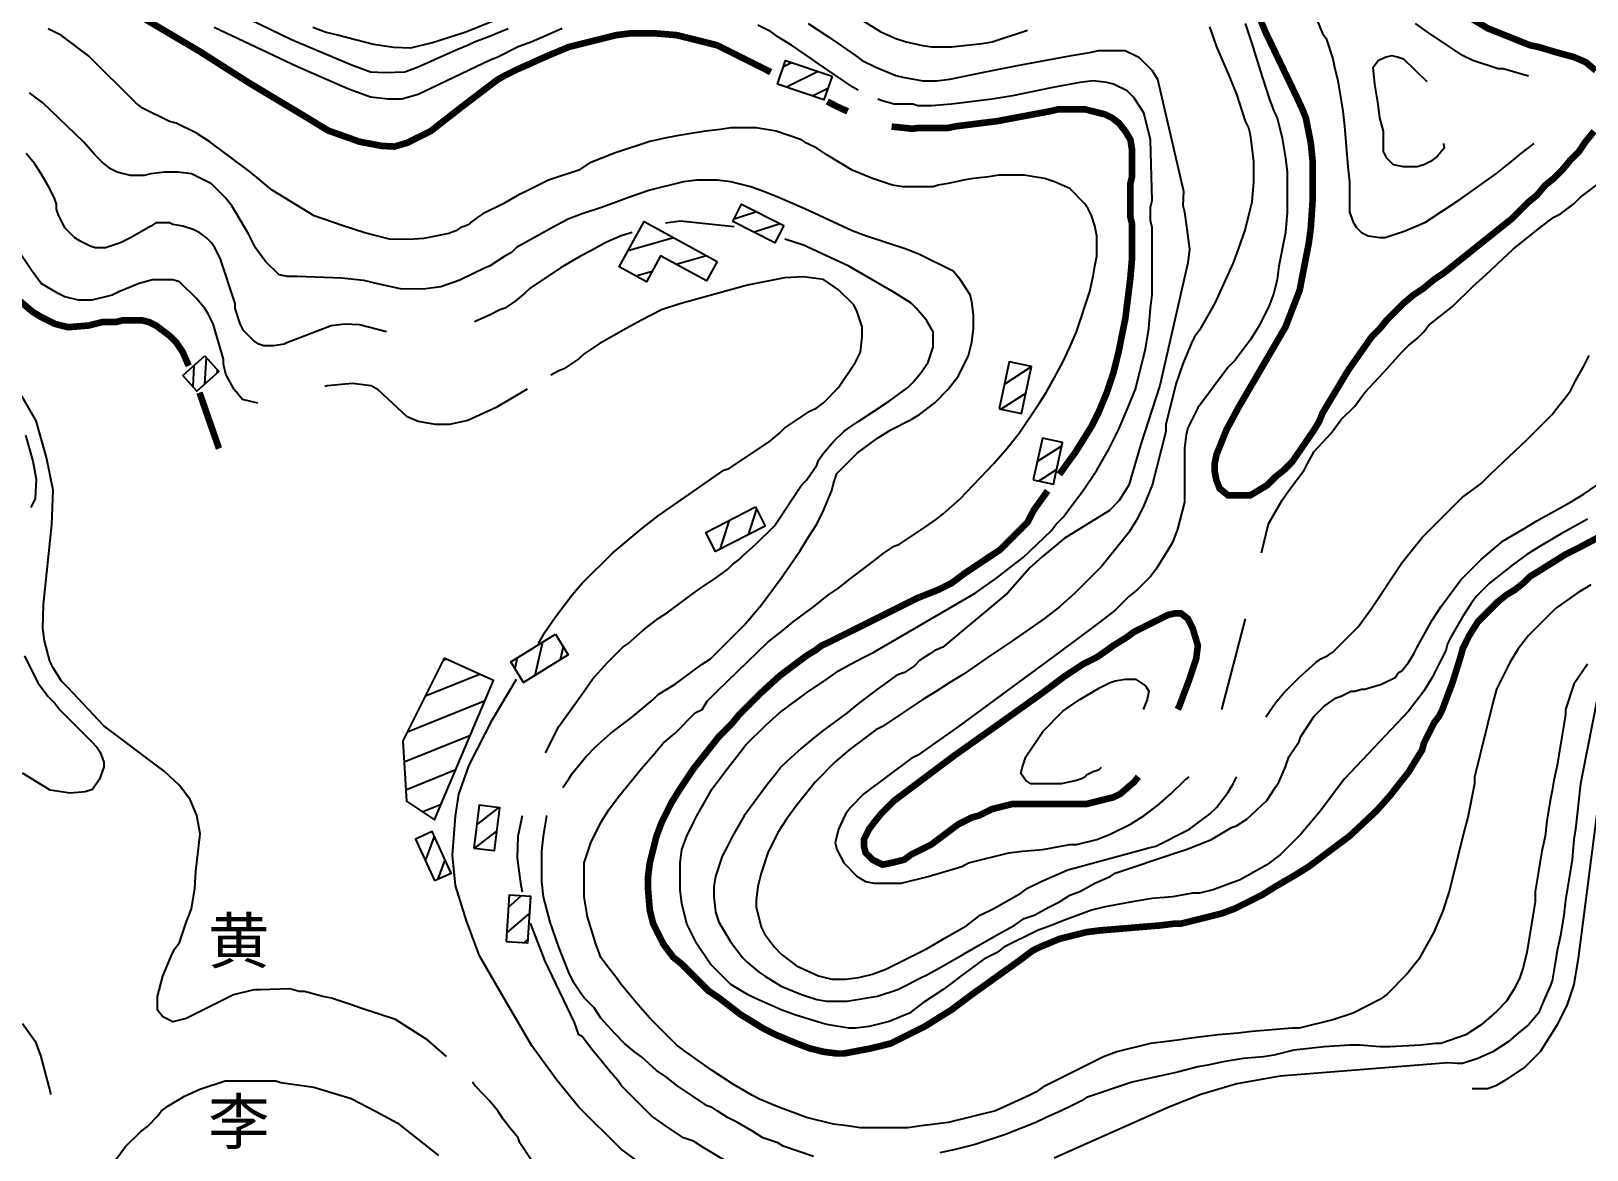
# Model space of a CAD drawing. Extents: x 35515948 to 35520624, y 3302916 to 3308279.
# Drawn here: x 35517979 to 35518565, y 3305196 to 3305617 of the extents above; entities that cross this region are included whole.
import ezdxf

# ---------------------------------------------------------------- set-up
doc = ezdxf.new("R2010")
doc.units = 0
doc.header["$LTSCALE"] = 10000
doc.header["$MEASUREMENT"] = 0
for name, color, linetype in [('2113', 7, 'CONTINUOUS'), ('8111', 34, 'CONTINUOUS'), ('8112', 34, 'CONTINUOUS')]:
    doc.layers.add(name, color=color, linetype=linetype)
doc.styles.add('仿宋体', font='')
doc.styles.get('仿宋体').set_extended_font_data('文鼎CS仿宋体')

msp = doc.modelspace()

# ---------------------------------------------------------------- linework, layer by layer
at = {"layer": '2113', "linetype": 'Continuous', "ltscale": 0.005}
for p, q in [((35518265.62, 3305605.17), (35518262.4, 3305603.59)), ((35518275.49, 3305601.81), (35518263.48, 3305595.9)), ((35518279.08, 3305595.35), (35518273.35, 3305592.53)), ((35518252.26, 3305548.97), (35518243.83, 3305546.19)), ((35518261.2, 3305544.47), (35518251.37, 3305541.22)), ((35518203.93, 3305534.32), (35518220.97, 3305539.3)), ((35518222.02, 3305529.19), (35518233.37, 3305532.51)), ((35518206.87, 3305524.77), (35518212.91, 3305526.53)), ((35518040.36, 3305490.95), (35518039.93, 3305483.18)), ((35518044.96, 3305494.11), (35518044.39, 3305483.94)), ((35518345.6, 3305484.09), (35518355.77, 3305490.64)), ((35518049.12, 3305489.46), (35518049.05, 3305488.11)), ((35518344.25, 3305474.61), (35518353.63, 3305480.65)), ((35518357.96, 3305454.85), (35518367.2, 3305460.76)), ((35518358.47, 3305447.54), (35518365.24, 3305451.86)), ((35518241.99, 3305432.77), (35518238.49, 3305421.81)), ((35518252.19, 3305437.08), (35518249.05, 3305427.26)), ((35518171.7, 3305386.83), (35518168.73, 3305374.3)), ((35518179.44, 3305385.13), (35518178.26, 3305380.18)), ((35518134.33, 3305380.13), (35518135.27, 3305380.51)), ((35518162.17, 3305380.95), (35518161.22, 3305376.95)), ((35518127.55, 3305366.61), (35518147.93, 3305374.84)), ((35518120.77, 3305353.08), (35518150.03, 3305364.9)), ((35518119.54, 3305341.8), (35518144.5, 3305351.88)), ((35518120.17, 3305331.27), (35518138.98, 3305338.87)), ((35518126.39, 3305323), (35518133.45, 3305325.85)), ((35518146.89, 3305318.09), (35518155.14, 3305324.5)), ((35518146.13, 3305309.28), (35518154.53, 3305315.81)), ((35518127.58, 3305304.54), (35518131.02, 3305313.66)), ((35518132.32, 3305297.67), (35518135.01, 3305304.82)), ((35518158.8, 3305287.08), (35518163.64, 3305291.34)), ((35518158.16, 3305277.2), (35518166.83, 3305284.82)), ((35518164.81, 3305273.73), (35518166.19, 3305274.95))]:
    msp.add_line(p, q, dxfattribs=at)
for points in [[(35518280.67, 3305600.04), (35518277.62, 3305591.08), (35518260.17, 3305597.02), (35518263.22, 3305605.99)], [(35518262.47, 3305543.83), (35518259.18, 3305537.29), (35518243.36, 3305545.25), (35518246.65, 3305551.79)], [(35518237.48, 3305530.26), (35518233.46, 3305522.93), (35518216.14, 3305532.42), (35518210.78, 3305522.63), (35518200.58, 3305528.21), (35518209.96, 3305545.33)], [(35518044.48, 3305494.64), (35518049.76, 3305488.75), (35518041.53, 3305481.38), (35518036.26, 3305487.28)], [(35518343.57, 3305474.76), (35518351.96, 3305472.94), (35518355.8, 3305490.63), (35518347.41, 3305492.45)], [(35518356.44, 3305447.99), (35518364.02, 3305446.32), (35518367.48, 3305462.04), (35518359.91, 3305463.71)], [(35518251.8, 3305437.83), (35518255.53, 3305430.6), (35518236.86, 3305420.96), (35518233.12, 3305428.19)], [(35518176.54, 3305389.82), (35518181.32, 3305382.07), (35518164.48, 3305371.68), (35518159.7, 3305379.43)], [(35518134.66, 3305380.78), (35518119.07, 3305349.71), (35518120.43, 3305326.92), (35518130.96, 3305319.99), (35518153.24, 3305372.45)], [(35518145.8, 3305309.32), (35518153.6, 3305308.35), (35518155.61, 3305324.44), (35518147.81, 3305325.42)], [(35518130.96, 3305297.06), (35518137.24, 3305299.9), (35518130.17, 3305315.53), (35518123.89, 3305312.69)], [(35518157.97, 3305274.17), (35518166.11, 3305273.65), (35518167.23, 3305291.11), (35518159.09, 3305291.63)]]:
    msp.add_lwpolyline(points, close=True, dxfattribs=at)
at = {"layer": '8111', "linetype": 'Continuous', "ltscale": 0.005, "flags": 128}
for points, elevation in [([(35517997.36, 3305652.59), (35518077.11, 3305613.85), (35518099.49, 3305604.48), (35518106.91, 3305601.69), (35518112.4, 3305601.43), (35518119.81, 3305601.69), (35518124.87, 3305603.52), (35518139.17, 3305609.97), (35518143.47, 3305611.67), (35518146.01, 3305612.94), (35518151.09, 3305614.84), (35518158.71, 3305618.02)], 435), ([(35518085.16, 3305618.52), (35518090.24, 3305616.61), (35518094.5, 3305615.54), (35518108.04, 3305612.06), (35518115.63, 3305610.93), (35518122.08, 3305610.67), (35518130.19, 3305612.76), (35518142.85, 3305616.68), (35518184.14, 3305633.37)], 440), ([(35518285.71, 3305625), (35518299.05, 3305616.75), (35518304.76, 3305614.21), (35518308.57, 3305612.94), (35518314.29, 3305611.67), (35518318.1, 3305611.03), (35518325.72, 3305611.03), (35518331.43, 3305611.67), (35518337.15, 3305612.3), (35518340.96, 3305612.94), (35518354.29, 3305617.38)], 440), ([(35518271.74, 3305619.92), (35518279.36, 3305614.84), (35518289.52, 3305607.85), (35518292.06, 3305605.95), (35518297.14, 3305603.41), (35518304.76, 3305600.23), (35518307.3, 3305599.6), (35518314.92, 3305598.33), (35518320, 3305598.33), (35518325.08, 3305598.96), (35518337.78, 3305601.5), (35518350.48, 3305604.04), (35518360.64, 3305605.95), (35518370.8, 3305607.85), (35518378.42, 3305609.12), (35518380.96, 3305609.76), (35518391.12, 3305609.76), (35518396.2, 3305607.22), (35518401.28, 3305602.14), (35518403.19, 3305598.96), (35518413.07, 3305556.69), (35518412.71, 3305551.34), (35518413.35, 3305548.8), (35518413.98, 3305544.35), (35518415.25, 3305534.83), (35518414.62, 3305529.75), (35518404.09, 3305483.53), (35518396.94, 3305461.38), (35518392.49, 3305445.95), (35518388.83, 3305440.19), (35518385.16, 3305436.44), (35518368.07, 3305425.89), (35518359.96, 3305419.18), (35518355.17, 3305414.82), (35518346.8, 3305405.31), (35518322.38, 3305385), (35518319.37, 3305383.7), (35518317.46, 3305382.43), (35518313.65, 3305379.89), (35518311.75, 3305377.98), (35518307.94, 3305375.44), (35518306.03, 3305374.81), (35518304.76, 3305374.17), (35518297.78, 3305369.1), (35518290.16, 3305363.38), (35518286.35, 3305360.21), (35518276.82, 3305353.22), (35518273.01, 3305350.04), (35518269.2, 3305346.87), (35518263.49, 3305341.79), (35518261.58, 3305339.88), (35518259.68, 3305337.34), (35518256.5, 3305333.53), (35518254.6, 3305330.99), (35518247.61, 3305321.47), (35518243.17, 3305313.85), (35518241.26, 3305310.04), (35518239.36, 3305306.23), (35518236.82, 3305298.61), (35518236.18, 3305294.8), (35518236.18, 3305290.99), (35518236.82, 3305285.27), (35518238.09, 3305281.46), (35518242.53, 3305273.84), (35518246.98, 3305268.13), (35518248.88, 3305266.22), (35518253.33, 3305262.41), (35518255.23, 3305261.14), (35518261.58, 3305257.33), (35518269.2, 3305254.16), (35518271.11, 3305253.52), (35518274.92, 3305252.25), (35518278.73, 3305251.62), (35518286.35, 3305251.62), (35518290.16, 3305252.25), (35518293.97, 3305252.89), (35518297.78, 3305253.52), (35518305.4, 3305256.06), (35518309.21, 3305257.97), (35518313.02, 3305259.87), (35518316.83, 3305261.78), (35518322.54, 3305264.95), (35518330.16, 3305269.4), (35518335.88, 3305272.57), (35518343.5, 3305277.02), (35518349.21, 3305280.19), (35518353.02, 3305282.73), (35518356.83, 3305284), (35518362.55, 3305287.18), (35518366.36, 3305289.08), (35518370.17, 3305291.62), (35518373.98, 3305292.89), (35518379.69, 3305296.07), (35518385.41, 3305298.61), (35518387.31, 3305299.88), (35518410.17, 3305307.5), (35518413.98, 3305308.77), (35518423.51, 3305312.58), (35518431.13, 3305317.02), (35518433.03, 3305317.66), (35518436.84, 3305320.2), (35518444.46, 3305327.18), (35518447.64, 3305332.26), (35518448.91, 3305334.17), (35518451.45, 3305339.88), (35518452.72, 3305343.69), (35518456.53, 3305349.41), (35518457.16, 3305351.31), (35518462.24, 3305358.94), (35518466.05, 3305362.75), (35518470.5, 3305365.92), (35518472.4, 3305366.56), (35518476.21, 3305368.46), (35518477.48, 3305368.46), (35518480.02, 3305369.1), (35518481.29, 3305369.1), (35518487.62, 3305371.04), (35518492.72, 3305373.54), (35518493.99, 3305375.44), (35518495.26, 3305376.08), (35518497.8, 3305379.25), (35518499.71, 3305382.43), (35518500.98, 3305384.97), (35518506.69, 3305395.13), (35518509.87, 3305400.21), (35518517.49, 3305410.37), (35518520.03, 3305412.91), (35518525.11, 3305417.99), (35518533.36, 3305424.98), (35518540.98, 3305429.42), (35518546.06, 3305432.6), (35518558.76, 3305439.58), (35518563.84, 3305442.75), (35518571.46, 3305447.83)], 435), ([(35518290.56, 3305594.73), (35518288.46, 3305595.93), (35518275.55, 3305604.68), (35518273.01, 3305606.58), (35518265.39, 3305611.67), (35518260.31, 3305614.84), (35518257.77, 3305616.75), (35518252.69, 3305619.29)], 430), ([(35518436.21, 3305619.92), (35518438.75, 3305612.3), (35518441.92, 3305602.14), (35518445.1, 3305591.98), (35518447, 3305586.9), (35518448.27, 3305584.36), (35518450.18, 3305576.74), (35518451.45, 3305569.12), (35518452.08, 3305564.04), (35518452.08, 3305548.8), (35518451.45, 3305541.18), (35518448.91, 3305528.48), (35518448.27, 3305523.4), (35518447, 3305518.32), (35518445.1, 3305513.24), (35518441.29, 3305505.62), (35518438.11, 3305500.54), (35518432.4, 3305492.92), (35518429.86, 3305490.38), (35518418.43, 3305475.14), (35518414.62, 3305467.52), (35518413.98, 3305464.98), (35518413.35, 3305459.9), (35518413.35, 3305447.2), (35518413.35, 3305442.12), (35518413.35, 3305439.58), (35518410.81, 3305429.42), (35518408.9, 3305424.34), (35518405.73, 3305419.26), (35518402.55, 3305414.18), (35518400.65, 3305411.64), (35518395.57, 3305406.56), (35518392.39, 3305404.02), (35518387.31, 3305398.94), (35518381.6, 3305394.5), (35518366.36, 3305383.06), (35518328.26, 3305355.12), (35518313.02, 3305344.33), (35518310.48, 3305343.06), (35518292.7, 3305329.72), (35518287.62, 3305324.64), (35518285.71, 3305322.1), (35518283.17, 3305316.39), (35518281.9, 3305311.31), (35518282.54, 3305308.77), (35518285.08, 3305303.69), (35518290.16, 3305298.61), (35518293.33, 3305296.7), (35518296.51, 3305296.07), (35518306.67, 3305296.07), (35518316.83, 3305298.61), (35518329.53, 3305302.42), (35518332.07, 3305303.69), (35518347.31, 3305307.5), (35518352.39, 3305308.13), (35518360.01, 3305308.77), (35518370.17, 3305310.67), (35518372.71, 3305310.67), (35518380.33, 3305312.58), (35518385.41, 3305314.48), (35518393.03, 3305318.29), (35518398.11, 3305321.47), (35518403.19, 3305325.28), (35518408.27, 3305329.72), (35518413.35, 3305334.8), (35518415.16, 3305336.16)], 445), ([(35518462.24, 3305623.73), (35518465.42, 3305616.11), (35518466.69, 3305614.21), (35518469.23, 3305606.58), (35518469.86, 3305603.41), (35518471.13, 3305598.33), (35518471.77, 3305594.52), (35518472.4, 3305590.71), (35518473.04, 3305586.9), (35518473.67, 3305581.19), (35518474.31, 3305573.56), (35518474.94, 3305565.94), (35518475.58, 3305560.23), (35518475.58, 3305548.8), (35518476.85, 3305544.99), (35518478.12, 3305543.08), (35518480.02, 3305541.18), (35518482.56, 3305539.91), (35518487.01, 3305539.27), (35518488.91, 3305539.27), (35518496.53, 3305541.81), (35518504.15, 3305544.99), (35518517.49, 3305553.88), (35518530.82, 3305563.4), (35518536.54, 3305567.85), (35518540.35, 3305571.02), (35518545.02, 3305574.66)], 455), ([(35518542.97, 3305600.03), (35518533.36, 3305602.77), (35518531.46, 3305602.77), (35518521.93, 3305605.95), (35518518.12, 3305607.85), (35518504.79, 3305616.75), (35518500.34, 3305619.92)], 455), ([(35518179.03, 3305618.02), (35518172.05, 3305614.84), (35518167.6, 3305612.94), (35518162.52, 3305611.03), (35518154.9, 3305607.22), (35518151.9, 3305606.05), (35518124.87, 3305593.14), (35518118.68, 3305591.31), (35518113.53, 3305591.31), (35518106.91, 3305592.18), (35518098.36, 3305595.23), (35518079.44, 3305603.52), (35518048.08, 3305618.32)], 430), ([(35518422.87, 3305618.65), (35518425.41, 3305611.03), (35518429.86, 3305600.87), (35518433.03, 3305593.25), (35518436.21, 3305583.09), (35518437.48, 3305580.55), (35518438.11, 3305578.01), (35518438.75, 3305572.93), (35518439.38, 3305567.85), (35518439.38, 3305560.23), (35518438.75, 3305552.61), (35518437.48, 3305547.53), (35518436.21, 3305542.45), (35518433.67, 3305534.83), (35518431.76, 3305529.75), (35518424.78, 3305514.51), (35518419.06, 3305504.35), (35518417.16, 3305501.81), (35518415.89, 3305499.27), (35518412.71, 3305491.65), (35518410.17, 3305484.03), (35518406.36, 3305468.79), (35518406.36, 3305466.25), (35518401.28, 3305445.93), (35518398.11, 3305438.31), (35518395.57, 3305433.23), (35518392.39, 3305428.15), (35518390.49, 3305425.61), (35518382.23, 3305415.45), (35518372.07, 3305405.29), (35518366.36, 3305400.21), (35518360.64, 3305395.77), (35518347.94, 3305386.88), (35518340.32, 3305381.79), (35518330.16, 3305374.81), (35518325.08, 3305371.63), (35518320, 3305368.46), (35518314.92, 3305365.29), (35518307.3, 3305360.21), (35518299.68, 3305355.12), (35518297.14, 3305353.85), (35518286.98, 3305346.23), (35518281.9, 3305341.79), (35518274.28, 3305334.17), (35518269.84, 3305328.45), (35518267.3, 3305325.28), (35518263.49, 3305320.2), (35518260.31, 3305315.12), (35518256.5, 3305307.5), (35518253.96, 3305299.88), (35518252.69, 3305294.8), (35518252.06, 3305289.72), (35518252.06, 3305287.18), (35518253.96, 3305279.56), (35518255.23, 3305277.02), (35518259.04, 3305271.94), (35518261.58, 3305269.4), (35518267.3, 3305264.95), (35518275.55, 3305261.14), (35518280.63, 3305259.87), (35518285.71, 3305259.87), (35518290.79, 3305260.51), (35518295.87, 3305261.78), (35518300.95, 3305263.68), (35518316.19, 3305271.3), (35518323.81, 3305275.75), (35518331.43, 3305280.19), (35518336.51, 3305284), (35518341.59, 3305286.54), (35518351.75, 3305292.26), (35518354.29, 3305294.16), (35518359.37, 3305296.7), (35518369.53, 3305301.15), (35518400.01, 3305309.4), (35518402.55, 3305310.04), (35518415.25, 3305316.39), (35518422.87, 3305322.1), (35518425.41, 3305324.64), (35518429.86, 3305330.36), (35518431.76, 3305333.53), (35518433.03, 3305336.07), (35518433.08, 3305336.16)], 440), ([(35518510.93, 3305574.66), (35518511.14, 3305572.93), (35518508.6, 3305569.75), (35518506.06, 3305567.85), (35518503.52, 3305566.58), (35518500.98, 3305565.94), (35518495.9, 3305565.94), (35518492.09, 3305566.58), (35518489.55, 3305569.12), (35518488.28, 3305571.66), (35518488.28, 3305579.28), (35518487.01, 3305584.36), (35518486.37, 3305589.44), (35518485.1, 3305597.06), (35518484.47, 3305603.41), (35518486.37, 3305605.95), (35518488.91, 3305607.22), (35518491.45, 3305607.85), (35518493.99, 3305607.22), (35518495.9, 3305606.58), (35518504.67, 3305597.96)], 460), ([(35518565.11, 3305433.23), (35518554.95, 3305427.52), (35518547.33, 3305423.07), (35518542.25, 3305419.9), (35518537.17, 3305416.08), (35518528.28, 3305409.1), (35518523.2, 3305404.02), (35518521.3, 3305401.48), (35518518.12, 3305396.4), (35518513.68, 3305388.78), (35518512.41, 3305386.24), (35518511.77, 3305383.7), (35518509.23, 3305378.62), (35518506.69, 3305373.54), (35518503.52, 3305368.46), (35518497.8, 3305360.84), (35518473.67, 3305335.44), (35518464.15, 3305322.74), (35518457.16, 3305314.48), (35518449.54, 3305306.86), (35518444.46, 3305303.05), (35518434.3, 3305297.34), (35518429.22, 3305295.43), (35518424.14, 3305293.53), (35518419.06, 3305292.26), (35518416.52, 3305292.26), (35518408.9, 3305290.99), (35518401.28, 3305290.35), (35518393.66, 3305289.08), (35518383.5, 3305287.18), (35518378.42, 3305285.91), (35518373.34, 3305284), (35518368.26, 3305282.1), (35518363.18, 3305280.19), (35518358.1, 3305278.29), (35518345.4, 3305271.94), (35518342.86, 3305270.03), (35518337.78, 3305267.49), (35518330.16, 3305261.78), (35518325.08, 3305257.97), (35518322.54, 3305256.06), (35518314.92, 3305250.98), (35518309.84, 3305247.17), (35518302.22, 3305244), (35518294.6, 3305242.09), (35518289.52, 3305241.46), (35518286.98, 3305241.46), (35518279.36, 3305242.73), (35518276.82, 3305243.36), (35518266.66, 3305246.54), (35518261.58, 3305248.44), (35518251.42, 3305252.89), (35518248.88, 3305254.16), (35518242.53, 3305257.97), (35518237.45, 3305263.05), (35518234.91, 3305265.59), (35518229.83, 3305273.21), (35518226.02, 3305280.83), (35518224.12, 3305288.45), (35518223.48, 3305293.53), (35518223.48, 3305303.69), (35518224.12, 3305308.77), (35518226.02, 3305313.85), (35518228.56, 3305318.93), (35518229.83, 3305321.47), (35518235.55, 3305331.63), (35518237.45, 3305334.17), (35518241.26, 3305339.25), (35518245.71, 3305344.96), (35518248.25, 3305348.14), (35518255.87, 3305355.76), (35518260.95, 3305360.21), (35518271.11, 3305367.83), (35518278.73, 3305372.9), (35518283.17, 3305376.08), (35518287.62, 3305378.62), (35518292.7, 3305381.16), (35518296.48, 3305383.08), (35518334.59, 3305405.31), (35518342.78, 3305411.07), (35518352.81, 3305418.92), (35518363.18, 3305428.79), (35518365.09, 3305431.33), (35518367.63, 3305433.87), (35518375.25, 3305444.02), (35518380.33, 3305451.65), (35518384.77, 3305459.27), (35518388.58, 3305466.88), (35518391.76, 3305474.5), (35518394.93, 3305482.12), (35518398.74, 3305497.37), (35518400.01, 3305504.98), (35518400.65, 3305512.6), (35518401.28, 3305517.69), (35518401.28, 3305543.08), (35518400.65, 3305545.62), (35518400.65, 3305550.71), (35518401.28, 3305553.25), (35518400.65, 3305576.1), (35518398.11, 3305586.27), (35518394.3, 3305591.98), (35518391.76, 3305594.52), (35518386.68, 3305597.06), (35518384.14, 3305597.69), (35518379.06, 3305598.33), (35518373.98, 3305597.69), (35518363.82, 3305595.79), (35518348.58, 3305592.62), (35518340.96, 3305591.35), (35518335.88, 3305590.71), (35518330.8, 3305590.08), (35518325.72, 3305589.44), (35518318.1, 3305588.81), (35518313.02, 3305588.81), (35518311.11, 3305589.44), (35518306.67, 3305589.44), (35518304.13, 3305589.44), (35518299.53, 3305590.79), (35518297.96, 3305591.36)], 430), ([(35518442.43, 3305420.56), (35518445.07, 3305431.39), (35518450.13, 3305440.28), (35518452.72, 3305444.02), (35518458.43, 3305451.65), (35518459.7, 3305454.19), (35518462.24, 3305458.63), (35518468.59, 3305465.62), (35518472.4, 3305470.69), (35518477.48, 3305475.77), (35518481.29, 3305480.85), (35518488.28, 3305488.48), (35518495.26, 3305496.1), (35518497.8, 3305498.63), (35518500.98, 3305501.17), (35518503.52, 3305503.71), (35518505.42, 3305506.25), (35518514.31, 3305513.24), (35518521.93, 3305520.86), (35518527.01, 3305525.31), (35518537.17, 3305534.83), (35518547.33, 3305543.08), (35518552.41, 3305546.9), (35518554.95, 3305548.17), (35518560.03, 3305551.98), (35518562.57, 3305554.52), (35518570.19, 3305560.23)], 445), ([(35518443.97, 3305358.72), (35518447.64, 3305364.02), (35518450.81, 3305367.83), (35518456.53, 3305373.54), (35518462.88, 3305379.25), (35518464.78, 3305380.52), (35518467.32, 3305381.79), (35518469.23, 3305383.06), (35518478.75, 3305392.59), (35518483.83, 3305399.58), (35518495.26, 3305416.72), (35518499.71, 3305422.44), (35518502.88, 3305426.25), (35518518.12, 3305441.48), (35518520.66, 3305443.39), (35518525.11, 3305446.56), (35518528.92, 3305450.38), (35518542.25, 3305463.08), (35518551.78, 3305472.6), (35518553.68, 3305475.14), (35518556.86, 3305478.95), (35518558.76, 3305481.49), (35518560.67, 3305485.3), (35518563.84, 3305491.02), (35518565.75, 3305494.83)], 440), ([(35518427.51, 3305361.54), (35518436.32, 3305395.59)], 445), ([(35518382.06, 3305339.59), (35518380.96, 3305338.61), (35518379.06, 3305337.98), (35518376.52, 3305336.71), (35518375.88, 3305336.07), (35518374.61, 3305335.44), (35518372.71, 3305334.8), (35518366.99, 3305333.53), (35518355.56, 3305333.53), (35518353.66, 3305334.8), (35518351.75, 3305337.34), (35518352.39, 3305339.88), (35518353.66, 3305343.69), (35518360.01, 3305353.22), (35518367.63, 3305360.84), (35518372.07, 3305364.02), (35518373.98, 3305365.29), (35518381.6, 3305369.73), (35518385.41, 3305371.63), (35518387.31, 3305372.27), (35518391.12, 3305372.9), (35518394.93, 3305372.9), (35518398.74, 3305370.37), (35518400.01, 3305368.46), (35518399.38, 3305365.29), (35518397.82, 3305361.54)], 455)]:
    msp.add_lwpolyline(points, dxfattribs=dict(at, elevation=elevation))
at = {"layer": '8111', "linetype": 'Continuous', "ltscale": 0.005}
for points, elevation in [([(35518566.38, 3305408.46), (35518561.3, 3305405.29), (35518553.05, 3305399.58), (35518542.89, 3305389.42), (35518539.08, 3305384.33), (35518535.9, 3305379.25), (35518530.82, 3305369.1), (35518529.55, 3305364.02), (35518522.57, 3305336.07), (35518522.57, 3305333.53), (35518520.03, 3305320.83), (35518518.76, 3305315.75), (35518514.31, 3305297.97), (35518513.04, 3305292.89), (35518510.5, 3305285.27), (35518507.33, 3305277.65), (35518501.61, 3305267.49), (35518497.17, 3305261.78), (35518489.55, 3305254.16), (35518487.01, 3305252.25), (35518476.85, 3305247.17), (35518469.23, 3305244.63), (35518456.53, 3305241.46), (35518453.99, 3305241.46), (35518446.37, 3305240.82), (35518438.75, 3305240.19), (35518433.67, 3305239.55), (35518426.05, 3305238.92), (35518420.97, 3305238.28), (35518415.89, 3305237.65), (35518410.81, 3305237.01), (35518405.73, 3305236.38), (35518400.65, 3305235.74), (35518387.95, 3305232.57), (35518382.87, 3305230.66), (35518360.01, 3305219.23), (35518357.47, 3305217.33), (35518354.93, 3305216.06), (35518342.23, 3305210.34), (35518324.45, 3305205.9), (35518319.37, 3305205.26), (35518314.29, 3305204.63), (35518309.21, 3305203.99), (35518291.43, 3305203.99), (35518286.35, 3305204.63), (35518281.27, 3305205.26), (35518271.11, 3305207.8), (35518266.03, 3305209.71), (35518260.95, 3305211.61), (35518253.33, 3305214.79), (35518250.79, 3305216.06), (35518243.17, 3305220.5), (35518235.55, 3305225.58), (35518224.75, 3305233.2), (35518222.21, 3305235.11), (35518212.05, 3305245.27), (35518207.61, 3305250.35), (35518201.26, 3305257.97), (35518199.35, 3305260.51), (35518195.54, 3305265.59), (35518193.64, 3305268.13), (35518191.73, 3305273.21), (35518188.56, 3305283.37), (35518187.29, 3305290.99), (35518187.29, 3305303.69), (35518189.83, 3305311.31), (35518193.64, 3305318.93), (35518196.81, 3305324.01), (35518200.62, 3305329.09), (35518208.88, 3305339.25), (35518213.32, 3305344.33), (35518217.13, 3305348.77), (35518221.58, 3305352.58), (35518229.2, 3305360.21), (35518231.74, 3305361.48), (35518233.64, 3305364.65), (35518237.45, 3305368.46), (35518256.5, 3305386.88), (35518262.22, 3305391.32), (35518266.03, 3305394.5), (35518273.65, 3305400.21), (35518279.36, 3305404.65), (35518283.17, 3305407.19), (35518286.98, 3305410.37), (35518294.6, 3305416.08), (35518300.32, 3305420.53), (35518304.13, 3305423.07), (35518306.03, 3305423.71), (35518307.94, 3305424.98), (35518311.75, 3305427.52), (35518315.56, 3305430.06), (35518320, 3305433.23), (35518322.54, 3305435.13), (35518328.89, 3305440.85), (35518341.59, 3305454.19), (35518346.67, 3305459.9), (35518351.12, 3305465.62), (35518358.74, 3305477.04), (35518361.28, 3305480.85), (35518364.45, 3305486.57), (35518367.63, 3305492.29), (35518370.17, 3305498), (35518372.71, 3305503.71), (35518377.79, 3305518.96), (35518379.06, 3305524.67), (35518379.69, 3305528.48), (35518380.33, 3305532.29), (35518380.33, 3305539.91), (35518379.69, 3305543.72), (35518378.42, 3305547.53), (35518377.15, 3305550.07), (35518375.88, 3305551.98), (35518370.17, 3305557.69), (35518364.45, 3305560.23), (35518360.64, 3305561.5), (35518356.83, 3305562.13), (35518353.02, 3305562.77), (35518343.5, 3305562.77), (35518339.69, 3305562.13), (35518333.97, 3305561.5), (35518330.16, 3305560.87), (35518324.45, 3305559.6), (35518320.64, 3305558.96), (35518318.73, 3305558.33), (35518307.3, 3305558.33), (35518303.49, 3305558.96), (35518299.68, 3305560.23), (35518295.87, 3305561.5), (35518288.25, 3305564.67), (35518278.73, 3305570.39), (35518274.92, 3305572.93), (35518271.11, 3305574.83), (35518269.2, 3305576.1), (35518259.68, 3305579.28), (35518255.87, 3305579.92), (35518252.06, 3305580.55), (35518242.53, 3305580.55), (35518238.72, 3305579.92), (35518233.01, 3305579.28), (35518225.39, 3305578.01), (35518221.58, 3305577.38), (35518217.77, 3305576.74), (35518212.05, 3305575.47), (35518198.72, 3305571.02), (35518189.19, 3305567.21), (35518185.38, 3305564.67), (35518173.95, 3305560.87), (35518170.14, 3305558.96), (35518166.33, 3305557.06), (35518162.52, 3305555.15), (35518156.81, 3305551.98), (35518149.19, 3305548.17), (35518147.28, 3305546.9), (35518144.74, 3305544.99), (35518144.11, 3305544.35), (35518142.84, 3305543.72), (35518140.93, 3305543.08), (35518139.03, 3305541.81), (35518136.38, 3305540.73), (35518126.96, 3305538.9), (35518121.38, 3305538.47), (35518114.06, 3305538.64), (35518104.81, 3305541), (35518096.27, 3305543.79), (35518085.63, 3305547.45), (35518069.92, 3305557.1), (35518069.28, 3305557.56), (35518061.66, 3305563.9), (35518046.42, 3305575.33), (35518041.34, 3305578.51), (35518033.73, 3305582.32), (35518031.19, 3305582.96), (35518021.02, 3305588.04), (35518018.48, 3305589.94), (35518000.7, 3305607.72), (35517990.55, 3305615.34), (35517985.47, 3305617.88)], 420), ([(35518179.35, 3305332.11), (35518181.57, 3305335.44), (35518182.84, 3305337.34), (35518187.92, 3305343.69), (35518191.73, 3305347.5), (35518197.45, 3305352.58), (35518205.07, 3305358.3), (35518209.51, 3305362.11), (35518213.32, 3305365.29), (35518215.23, 3305367.19), (35518221.58, 3305371), (35518231.74, 3305378.62), (35518234.91, 3305380.52), (35518247.61, 3305393.23), (35518253.96, 3305400.85), (35518261.58, 3305411), (35518268.57, 3305421.17), (35518271.74, 3305426.25), (35518274.92, 3305431.33), (35518277.46, 3305436.4), (35518280.63, 3305444.02), (35518281.27, 3305446.56), (35518282.54, 3305450.38), (35518290.16, 3305458), (35518297.78, 3305463.71), (35518302.86, 3305466.88), (35518310.48, 3305470.69), (35518313.65, 3305472.6), (35518319.37, 3305477.04), (35518324.45, 3305482.12), (35518328.26, 3305487.21), (35518332.07, 3305494.83), (35518333.34, 3305499.9), (35518333.97, 3305504.98), (35518333.97, 3305510.06), (35518333.34, 3305515.15), (35518332.7, 3305517.69), (35518328.89, 3305523.4), (35518326.35, 3305526.58), (35518313.65, 3305532.92), (35518308.57, 3305534.83), (35518300.95, 3305537.37), (35518293.33, 3305539.91), (35518288.25, 3305541.81), (35518270.47, 3305550.07), (35518260.31, 3305554.52), (35518255.23, 3305556.42), (35518250.15, 3305558.33), (35518242.53, 3305560.23), (35518237.45, 3305560.87), (35518229.83, 3305560.87), (35518224.75, 3305560.23), (35518212.05, 3305557.06), (35518204.43, 3305554.52), (35518199.35, 3305552.61), (35518194.27, 3305550.71), (35518186.65, 3305548.17), (35518181.57, 3305546.26), (35518176.49, 3305543.72), (35518166.33, 3305538), (35518161.89, 3305535.46), (35518159.98, 3305533.56), (35518157.44, 3305532.29), (35518151.73, 3305528.48), (35518150.04, 3305527.89), (35518140.58, 3305523.16), (35518133.33, 3305520.64), (35518126.7, 3305519.81), (35518118.16, 3305519.98), (35518110.13, 3305521.64), (35518104.38, 3305523.03), (35518096.01, 3305523.91), (35518079.44, 3305524.54), (35518078.17, 3305524.54), (35518075.63, 3305524.54), (35518072.46, 3305525.17), (35518067.38, 3305530.25), (35518063.57, 3305535.33), (35518061.03, 3305540.41), (35518056.59, 3305548.03), (35518054.68, 3305551.21), (35518052.14, 3305554.38), (35518047.06, 3305559.46), (35518039.44, 3305563.27), (35518034.36, 3305563.9), (35518029.28, 3305563.9), (35518024.2, 3305563.27), (35518021.66, 3305562.63), (35518016.58, 3305562.63), (35518011.5, 3305563.9), (35518008.96, 3305565.17), (35518005.78, 3305567.71), (35518003.24, 3305570.25), (35517998.8, 3305575.33), (35517983.56, 3305589.94), (35517978.48, 3305593.75)], 415), ([(35518112.89, 3305503.8), (35518102.72, 3305506.38), (35518097.23, 3305506.64), (35518092.08, 3305505.94), (35518075.4, 3305499.57), (35518074.37, 3305499.13), (35518070.55, 3305498.5), (35518066.74, 3305498.5), (35518064.84, 3305499.13), (35518062.94, 3305500.4), (35518059.12, 3305504.21), (35518057.85, 3305506.75), (35518055.95, 3305512.47), (35518055.95, 3305514.38), (35518050.23, 3305531.52), (35518048.33, 3305535.33), (35518047.06, 3305537.23), (35518045.16, 3305539.14), (35518042.62, 3305541.04), (35518040.08, 3305542.31), (35518036.27, 3305543.58), (35518032.45, 3305544.22), (35518031.19, 3305544.85), (35518026.1, 3305544.85), (35518024.2, 3305543.58), (35518016.58, 3305539.14), (35518012.77, 3305537.23), (35518007.05, 3305535.33), (35518003.24, 3305535.33), (35518001.34, 3305535.96), (35517997.53, 3305537.87), (35517995.62, 3305539.14), (35517991.81, 3305542.95), (35517989.27, 3305548.03), (35517988.64, 3305549.94), (35517988.64, 3305551.84), (35517988.01, 3305553.75), (35517986.1, 3305557.56), (35517982.92, 3305563.27), (35517980.38, 3305567.08), (35517977.21, 3305570.89)], 410), ([(35518243.77, 3305543.33), (35518223.67, 3305545.36), (35518217.93, 3305544.61)], 410), ([(35518205.42, 3305541.12), (35518201.26, 3305539.91), (35518195.54, 3305537.37), (35518189.83, 3305534.19), (35518186.02, 3305532.29), (35518178.4, 3305527.85), (35518166.97, 3305520.23), (35518165.06, 3305518.32), (35518161.25, 3305515.15), (35518157.44, 3305512.6), (35518155.54, 3305511.97), (35518151.73, 3305510.06), (35518146.05, 3305507.54)], 410), ([(35518172.84, 3305345.14), (35518177.76, 3305355.12), (35518187.29, 3305368.46), (35518190.46, 3305372.9), (35518196.18, 3305379.25), (35518201.89, 3305384.97), (35518203.8, 3305386.24), (35518209.51, 3305391.32), (35518215.23, 3305395.77), (35518219.04, 3305398.31), (35518228.56, 3305405.29), (35518231.1, 3305407.19), (35518236.82, 3305411), (35518241.26, 3305414.18), (35518243.17, 3305416.08), (35518245.71, 3305417.99), (35518247.61, 3305419.9), (35518252.01, 3305423.71), (35518259.04, 3305430.69), (35518269.2, 3305445.93), (35518271.11, 3305447.83), (35518274.92, 3305453.55), (35518275.55, 3305455.46), (35518277.46, 3305458), (35518281.27, 3305462.44), (35518285.08, 3305466.25), (35518286.98, 3305467.52), (35518290.79, 3305470.06), (35518302.22, 3305477.68), (35518309.21, 3305482.76), (35518311.11, 3305484.67), (35518314.29, 3305488.48), (35518316.83, 3305492.29), (35518318.73, 3305498), (35518318.73, 3305503.71), (35518316.19, 3305508.16), (35518312.38, 3305512.6), (35518310.48, 3305514.51), (35518304.33, 3305518.44), (35518286.99, 3305528.51), (35518269.97, 3305536.39), (35518262.88, 3305538.64)], 410), ([(35518064.45, 3305476.92), (35518058.65, 3305478.29), (35518055.57, 3305482), (35518052.39, 3305487.83), (35518051.51, 3305491.52), (35518051.51, 3305493.42), (35518047.7, 3305506.75), (35518045.79, 3305510.56), (35518044.52, 3305512.47), (35518041.34, 3305516.28), (35518034.99, 3305522.63), (35518032.45, 3305523.27), (35518024.84, 3305523.27), (35518019.76, 3305522), (35518012.13, 3305518.82), (35518009.59, 3305517.55), (35518001.98, 3305515.65), (35517996.9, 3305515.65), (35517991.81, 3305516.92), (35517989.27, 3305518.19), (35517982.92, 3305522), (35517979.12, 3305527.08), (35517974.03, 3305534.69)], 405), ([(35518170.09, 3305386.4), (35518172.68, 3305390.69), (35518176.49, 3305396.4), (35518182.84, 3305404.65), (35518186.65, 3305409.1), (35518198.08, 3305420.53), (35518209.51, 3305430.06), (35518215.23, 3305434.5), (35518239.99, 3305451.65), (35518241.9, 3305452.28), (35518257.14, 3305462.44), (35518260.95, 3305465.62), (35518262.85, 3305467.52), (35518272.38, 3305473.87), (35518274.92, 3305475.14), (35518277.46, 3305477.04), (35518283.17, 3305482.76), (35518289.52, 3305492.29), (35518291.43, 3305496.1), (35518292.06, 3305501.81), (35518292.06, 3305505.62), (35518290.16, 3305511.33), (35518288.89, 3305513.88), (35518283.17, 3305519.59), (35518277.46, 3305523.4), (35518269.97, 3305524.42), (35518262.72, 3305524.1), (35518248.85, 3305521.27), (35518223.32, 3305514.34), (35518216.5, 3305511.97), (35518208.88, 3305508.16), (35518203.16, 3305504.98), (35518193, 3305499.27), (35518187.29, 3305495.46), (35518185.38, 3305493.56), (35518179.67, 3305489.75), (35518177.76, 3305489.11), (35518174.81, 3305487.37)], 405), ([(35518135.45, 3305230.78), (35518128.53, 3305236.93), (35518116.32, 3305244.76), (35518103.58, 3305248.94), (35518099.77, 3305250.21), (35518092.15, 3305252.75), (35518088.97, 3305253.39), (35518081.98, 3305255.29), (35518080.08, 3305255.29), (35518076.56, 3305256.23), (35518065.48, 3305255.93), (35518062.94, 3305255.93), (35518055.31, 3305254.02), (35518037.53, 3305245.13), (35518032.45, 3305243.86), (35518028.65, 3305245.77), (35518026.74, 3305248.31), (35518026.74, 3305253.39), (35518028.65, 3305261.01), (35518031.82, 3305268.63), (35518033.09, 3305271.17), (35518034.99, 3305273.71), (35518037.53, 3305281.33), (35518039.44, 3305286.41), (35518040.71, 3305294.03), (35518041.13, 3305300.51), (35518042.71, 3305314.68), (35518041.45, 3305321.61), (35518038.93, 3305327.6), (35518034.83, 3305332.95), (35518029.16, 3305338.31), (35518006.46, 3305355.31), (35517993.09, 3305369.6), (35517990.55, 3305372.13), (35517987.37, 3305377.21), (35517986.1, 3305379.75), (35517984.2, 3305387.38), (35517983.45, 3305392.16), (35517983.76, 3305400.98), (35517986.92, 3305431.22), (35517987.41, 3305444.06), (35517984.87, 3305456.46), (35517980.95, 3305470.24), (35517971.41, 3305486.77)], 395), ([(35518165.94, 3305482.17), (35518154.17, 3305475.25), (35518143.53, 3305470.37), (35518136.64, 3305468.79), (35518131.32, 3305468.79), (35518124.87, 3305469.93), (35518120.69, 3305471.76), (35518109.73, 3305481.89), (35518107.09, 3305483.38), (35518100.09, 3305484.23), (35518090.55, 3305483.38), (35518089.75, 3305483.15)], 405), ([(35517977.02, 3305464.83), (35517979.78, 3305455.08), (35517980.95, 3305448.3), (35517980.63, 3305440.98), (35517979.04, 3305437.52)], 390), ([(35517976.58, 3305381.66), (35517981.66, 3305371.5), (35517985.47, 3305366.42), (35517988.01, 3305363.88), (35517989.91, 3305361.34), (35518000.07, 3305351.18), (35518001.98, 3305349.27), (35518003.88, 3305347.37), (35518005.15, 3305345.46), (35518006.42, 3305341.65), (35518006.42, 3305339.75), (35518004.8, 3305335.3), (35518002.25, 3305331.38), (35517999.39, 3305330.53), (35517993.77, 3305330), (35517986.25, 3305331.06), (35517975.86, 3305337.53)], 390), ([(35518214.42, 3305186.18), (35518201.26, 3305195.86), (35518185.3, 3305211.73), (35518177.02, 3305221.93), (35518167.6, 3305234.84), (35518155.3, 3305255.85), (35518147.98, 3305268.76), (35518143.09, 3305281.93), (35518138.91, 3305295.27), (35518137.78, 3305306.6), (35518138.91, 3305321.34), (35518140.13, 3305329.62), (35518144.05, 3305340.52), (35518152.77, 3305357.79), (35518161.92, 3305372.9)], 405), ([(35518565.11, 3305378.62), (35518560.03, 3305371), (35518556.86, 3305361.48), (35518556.86, 3305359.57), (35518556.22, 3305355.76), (35518555.59, 3305351.95), (35518554.32, 3305344.33), (35518553.68, 3305340.52), (35518552.41, 3305334.8), (35518551.78, 3305330.99), (35518551.14, 3305327.18), (35518550.51, 3305323.37), (35518549.87, 3305319.56), (35518549.24, 3305313.85), (35518547.97, 3305308.13), (35518547.33, 3305304.32), (35518546.7, 3305300.51), (35518546.06, 3305296.7), (35518545.43, 3305292.89), (35518545.43, 3305289.08), (35518544.79, 3305285.27), (35518544.16, 3305281.46), (35518543.52, 3305277.65), (35518542.89, 3305273.84), (35518542.25, 3305270.03), (35518540.98, 3305264.32), (35518539.71, 3305260.51), (35518537.81, 3305256.7), (35518534.63, 3305251.62), (35518530.82, 3305247.81), (35518525.11, 3305242.73), (35518519.39, 3305238.92), (35518509.87, 3305235.74), (35518507.96, 3305235.74), (35518502.25, 3305235.11), (35518490.82, 3305234.47), (35518487.01, 3305234.47), (35518479.39, 3305235.11), (35518475.58, 3305235.11), (35518466.05, 3305234.47), (35518460.34, 3305233.84), (35518454.62, 3305233.2), (35518447, 3305231.3), (35518443.19, 3305230.66), (35518435.57, 3305230.03), (35518427.95, 3305228.76), (35518422.24, 3305227.49), (35518418.43, 3305226.85), (35518410.81, 3305224.95), (35518405.09, 3305223.68), (35518399.38, 3305222.41), (35518393.66, 3305221.14), (35518376.52, 3305215.42), (35518374.61, 3305214.15), (35518370.8, 3305212.25), (35518366.99, 3305210.34), (35518361.28, 3305207.8), (35518357.47, 3305205.9), (35518346.04, 3305201.45), (35518334.61, 3305197.64), (35518326.99, 3305195.74), (35518321.27, 3305194.47)], 415), ([(35518568.81, 3305365.38), (35518563.21, 3305337.34), (35518562.57, 3305333.53), (35518561.94, 3305327.82), (35518561.3, 3305322.1), (35518560.67, 3305316.39), (35518560.03, 3305312.58), (35518559.4, 3305304.96), (35518558.76, 3305301.15), (35518558.13, 3305297.34), (35518557.49, 3305293.53), (35518556.86, 3305289.72), (35518556.22, 3305284), (35518554.95, 3305276.38), (35518553.68, 3305270.67), (35518553.05, 3305266.86), (35518552.41, 3305263.05), (35518551.78, 3305259.24), (35518551.14, 3305257.33), (35518548.6, 3305251.62), (35518546.7, 3305247.17), (35518542.89, 3305242.73), (35518539.08, 3305239.55), (35518535.27, 3305236.38), (35518529.55, 3305232.57), (35518523.84, 3305230.03), (35518518.12, 3305228.12), (35518516.22, 3305228.12), (35518512.52, 3305228.42), (35518449.48, 3305223.38), (35518433.08, 3305220.55), (35518419.53, 3305216.45), (35518407.55, 3305211.73), (35518364.37, 3305192.52)], 410), ([(35518594.72, 3305345.9), (35518592.35, 3305350.9), (35518587.9, 3305355), (35518583.11, 3305357.53), (35518580.58, 3305357.35), (35518576.83, 3305355.7), (35518573.86, 3305352.3), (35518572.21, 3305349.51), (35518561.65, 3305267.7), (35518561.3, 3305265.59), (35518560.03, 3305257.97), (35518557.49, 3305250.35), (35518553.68, 3305242.73), (35518547.33, 3305232.57), (35518541.62, 3305226.85), (35518534, 3305221.77), (35518530.82, 3305219.87), (35518527.65, 3305218.6), (35518521.74, 3305218.6)], 405), ([(35518164.11, 3305292.66), (35518163.67, 3305295.27), (35518162.28, 3305305.47), (35518162.45, 3305313.75), (35518164.16, 3305321.6)], 410), ([(35518273.65, 3305193.2), (35518262.22, 3305197.01), (35518260.31, 3305198.28), (35518254.6, 3305200.18), (35518250.79, 3305202.72), (35518245.07, 3305205.9), (35518241.26, 3305207.8), (35518237.45, 3305210.34), (35518235.55, 3305211.61), (35518233.64, 3305212.25), (35518227.93, 3305216.06), (35518224.12, 3305218.6), (35518222.21, 3305219.87), (35518218.4, 3305223.04), (35518214.59, 3305225.58), (35518208.88, 3305230.66), (35518206.34, 3305232.57), (35518202.53, 3305235.74), (35518198.72, 3305239.55), (35518193.64, 3305245.27), (35518191.1, 3305249.08), (35518187.29, 3305252.89), (35518186.02, 3305254.79), (35518183.48, 3305258.6), (35518181.57, 3305262.41), (35518177.76, 3305271.94), (35518174.59, 3305281.46), (35518172.05, 3305290.99), (35518171.41, 3305296.7), (35518171.41, 3305308.13), (35518172.05, 3305313.85), (35518172.68, 3305317.66), (35518173.32, 3305321.47), (35518173.38, 3305321.6)], 415), ([(35518239.99, 3305191.93), (35518232.37, 3305196.37), (35518228.56, 3305198.91), (35518224.75, 3305200.18), (35518220.94, 3305202.72), (35518217.13, 3305205.26), (35518212.69, 3305208.44), (35518201.26, 3305219.87), (35518199.99, 3305221.77), (35518196.81, 3305225.58), (35518193.64, 3305229.39), (35518190.46, 3305233.2), (35518186.65, 3305238.28), (35518185.38, 3305238.92), (35518183.73, 3305243.56), (35518172.66, 3305266.67), (35518167.11, 3305281.03)], 410), ([(35517975.86, 3305243.29), (35517980.63, 3305236.62), (35517982.64, 3305231.21), (35517986.25, 3305217.54), (35517986.34, 3305216.54)], 395), ([(35518008.96, 3305189.25), (35518014.67, 3305196.87), (35518020.39, 3305202.59), (35518022.93, 3305204.49), (35518026.74, 3305208.3), (35518028.01, 3305210.21), (35518030.55, 3305212.11), (35518036.9, 3305215.92), (35518042.62, 3305218.46), (35518052.14, 3305221.64), (35518063.57, 3305221.64), (35518067.38, 3305221.64), (35518071.19, 3305221.64), (35518073.09, 3305221), (35518085.57, 3305219.23), (35518099.56, 3305214.99), (35518108.78, 3305210.22), (35518116.9, 3305205.79), (35518132.46, 3305193.5)], 395), ([(35518172.05, 3305184.94), (35518163.16, 3305198.28), (35518162.52, 3305200.18), (35518159.35, 3305203.99), (35518156.81, 3305207.17), (35518154.9, 3305210.34), (35518151.73, 3305214.15), (35518149.82, 3305216.06), (35518146.23, 3305219.93), (35518145.33, 3305221.13)], 395)]:
    msp.add_lwpolyline(points, dxfattribs=dict(at, elevation=elevation))
at = {"layer": '8112', "linetype": 'Continuous', "ltscale": 0.005, "const_width": 2.5}
for points, elevation in [([(35518257.59, 3305601.55), (35518255.23, 3305602.77), (35518237.45, 3305611.67), (35518222.21, 3305615.48), (35518214.59, 3305616.11), (35518204.43, 3305616.11), (35518199.35, 3305615.48), (35518181.57, 3305611.03), (35518173.95, 3305607.85), (35518168.24, 3305605.31), (35518166.97, 3305604.68), (35518162.52, 3305602.77), (35518157.44, 3305600.23), (35518154.61, 3305598.64), (35518152.76, 3305597.22), (35518141.34, 3305588.53), (35518129.49, 3305579.28), (35518120.69, 3305574.92), (35518115.89, 3305573.52), (35518111.01, 3305573.78), (35518102.72, 3305575.35), (35518090.95, 3305579.54), (35518081.97, 3305585.03), (35518060.72, 3305597.78), (35518042.44, 3305609.44), (35517988.54, 3305641.25)], 425), ([(35518286.58, 3305586.77), (35518282.7, 3305588.52), (35518278.91, 3305590.49)], 425), ([(35518366.29, 3305450.04), (35518370.17, 3305455.46), (35518372.07, 3305458), (35518375.25, 3305463.08), (35518378.42, 3305468.15), (35518380.96, 3305473.23), (35518384.14, 3305480.85), (35518386.68, 3305488.48), (35518388.58, 3305496.1), (35518391.12, 3305508.79), (35518391.76, 3305513.88), (35518392.39, 3305518.96), (35518393.03, 3305524.04), (35518393.66, 3305531.65), (35518393.66, 3305544.35), (35518393.03, 3305546.9), (35518393.03, 3305559.6), (35518393.66, 3305562.13), (35518393.66, 3305572.29), (35518393.03, 3305576.1), (35518391.12, 3305579.28), (35518388.58, 3305582.46), (35518386.04, 3305584.36), (35518383.5, 3305585.63), (35518375.88, 3305587.54), (35518365.72, 3305587.54), (35518363.18, 3305586.9), (35518353.02, 3305585), (35518342.86, 3305583.09), (35518337.78, 3305582.46), (35518332.7, 3305581.82), (35518327.62, 3305581.19), (35518324.45, 3305580.55), (35518323.18, 3305580.55), (35518318.73, 3305580.55), (35518313.65, 3305580.55), (35518310.87, 3305580.24), (35518303.11, 3305581.04)], 425), ([(35517966.4, 3305524.17), (35517967.05, 3305523.27), (35517968.95, 3305520.73), (35517971.49, 3305518.19), (35517979.75, 3305511.2), (35517982.92, 3305509.29), (35517988.01, 3305506.75), (35517993.09, 3305505.48), (35518000.7, 3305506.12), (35518005.78, 3305507.39), (35518010.87, 3305507.39), (35518013.41, 3305508.02), (35518021.02, 3305508.02), (35518023.56, 3305507.39), (35518026.1, 3305506.12), (35518031.19, 3305502.31), (35518033.73, 3305499.77), (35518036.27, 3305495.96), (35518038.44, 3305490.95)], 400), ([(35518042.51, 3305480.85), (35518049.63, 3305460.38), (35518049.86, 3305459.8)], 400)]:
    msp.add_lwpolyline(points, dxfattribs=dict(at, elevation=elevation))
at = {"layer": '8112', "linetype": 'Continuous', "ltscale": 0.005, "const_width": 2.5, "flags": 128}
for points, elevation in [([(35518437.57, 3305632.11), (35518443.88, 3305616.68), (35518455.54, 3305592.42), (35518457.8, 3305587.54), (35518459.07, 3305584.36), (35518460.97, 3305574.83), (35518461.61, 3305568.48), (35518461.61, 3305552.61), (35518460.97, 3305543.08), (35518460.23, 3305537.33), (35518456.76, 3305519.38), (35518451.4, 3305505.52), (35518433.75, 3305475.28), (35518429.22, 3305466.88), (35518426.68, 3305460.54), (35518425.41, 3305457.36), (35518424.78, 3305454.19), (35518424.78, 3305451.01), (35518425.41, 3305447.83), (35518426.68, 3305444.66), (35518429.86, 3305442.12), (35518438.11, 3305442.12), (35518444.46, 3305445.93), (35518447.64, 3305449.1), (35518450.81, 3305451.65), (35518453.99, 3305454.82), (35518462.24, 3305466.88), (35518464.15, 3305470.06), (35518465.42, 3305473.23), (35518474.94, 3305489.11), (35518479.39, 3305495.46), (35518483.83, 3305501.81), (35518487.01, 3305504.98), (35518489.55, 3305508.16), (35518495.9, 3305514.51), (35518499.71, 3305517.69), (35518503.52, 3305520.23), (35518507.33, 3305523.4), (35518511.14, 3305525.94), (35518527.01, 3305538.64), (35518533.36, 3305543.72), (35518536.54, 3305546.26), (35518542.89, 3305552.61), (35518546.06, 3305555.15), (35518549.24, 3305558.96), (35518552.41, 3305561.5), (35518555.59, 3305564.67), (35518558.76, 3305568.48), (35518561.94, 3305571.66), (35518564.48, 3305575.47), (35518567.65, 3305579.28)], 450), ([(35518568.29, 3305602.14), (35518564.48, 3305605.31), (35518560.03, 3305607.22), (35518553.05, 3305609.12), (35518546.7, 3305611.03), (35518543.52, 3305611.67), (35518527.65, 3305618.02), (35518514.95, 3305625.63)], 450), ([(35518582.26, 3305433.23), (35518561.94, 3305422.44), (35518556.86, 3305419.9), (35518551.78, 3305416.72), (35518546.7, 3305413.54), (35518543.52, 3305411.64), (35518540.98, 3305409.1), (35518537.81, 3305406.56), (35518534.63, 3305404.65), (35518531.46, 3305402.12), (35518523.84, 3305394.5), (35518520.66, 3305389.42), (35518518.12, 3305384.33), (35518517.49, 3305381.79), (35518514.31, 3305371.63), (35518512.41, 3305366.56), (35518510.5, 3305361.48), (35518509.23, 3305358.94), (35518507.33, 3305356.4), (35518504.79, 3305351.31), (35518503.52, 3305348.77), (35518502.88, 3305346.23), (35518499.71, 3305341.15), (35518497.8, 3305337.98), (35518490.82, 3305329.09), (35518485.74, 3305323.37), (35518475.58, 3305313.85), (35518460.34, 3305302.42), (35518455.26, 3305299.24), (35518447.64, 3305294.8), (35518442.56, 3305291.62), (35518432.4, 3305286.54), (35518427.32, 3305284.64), (35518412.08, 3305280.83), (35518409.54, 3305280.83), (35518404.46, 3305280.19), (35518396.84, 3305279.56), (35518389.22, 3305278.92), (35518381.6, 3305278.29), (35518376.52, 3305277.65), (35518366.36, 3305275.11), (35518358.74, 3305271.94), (35518356.2, 3305270.67), (35518351.12, 3305266.86), (35518333.34, 3305254.16), (35518328.26, 3305250.35), (35518325.72, 3305248.44), (35518320.64, 3305245.27), (35518315.56, 3305242.09), (35518302.86, 3305235.74), (35518295.24, 3305233.84), (35518285.08, 3305231.93), (35518282.54, 3305231.93), (35518277.46, 3305232.57), (35518272.38, 3305233.84), (35518267.3, 3305235.74), (35518259.68, 3305238.92), (35518254.6, 3305241.46), (35518249.52, 3305244.63), (35518246.34, 3305246.54), (35518238.09, 3305252.89), (35518234.28, 3305255.43), (35518224.12, 3305265.59), (35518220.94, 3305268.13), (35518217.13, 3305273.21), (35518213.32, 3305280.83), (35518212.05, 3305285.91), (35518211.42, 3305293.53), (35518211.42, 3305298.61), (35518212.05, 3305303.69), (35518214.59, 3305313.85), (35518216.5, 3305318.93), (35518220.31, 3305326.55), (35518223.48, 3305331.63), (35518228.56, 3305339.25), (35518238.09, 3305351.31), (35518243.17, 3305356.4), (35518245.71, 3305359.57), (35518253.33, 3305367.19), (35518260.95, 3305374.17), (35518271.11, 3305381.79), (35518274.28, 3305383.7), (35518276.82, 3305385.6), (35518278.84, 3305386.5), (35518293.98, 3305394.06), (35518312.89, 3305403.5), (35518320.64, 3305406.56), (35518325.72, 3305409.1), (35518330.8, 3305412.91), (35518338.42, 3305417.99), (35518344.13, 3305421.8), (35518354.29, 3305431.96), (35518356.56, 3305436.44), (35518361.85, 3305443.83)], 425), ([(35518410.84, 3305361.54), (35518411.44, 3305362.75), (35518413.35, 3305367.83), (35518415.25, 3305372.9), (35518417.79, 3305380.52), (35518418.43, 3305385.6), (35518416.52, 3305391.96), (35518414.62, 3305395.77), (35518412.08, 3305397.67), (35518409.54, 3305397.67), (35518407, 3305397.04), (35518394.3, 3305390.69), (35518391.76, 3305388.78), (35518386.68, 3305385.6), (35518382.23, 3305382.43), (35518380.33, 3305381.16), (35518375.25, 3305378.62), (35518367.63, 3305373.54), (35518365.09, 3305371.63), (35518360.01, 3305367.83), (35518342.23, 3305355.12), (35518326.99, 3305344.33), (35518324.45, 3305342.42), (35518319.37, 3305338.61), (35518304.13, 3305327.18), (35518299.05, 3305322.1), (35518296.51, 3305318.93), (35518294.6, 3305316.39), (35518292.7, 3305312.58), (35518292.7, 3305310.04), (35518293.33, 3305307.5), (35518295.87, 3305304.96), (35518299.68, 3305303.05), (35518302.86, 3305303.69), (35518307.94, 3305304.96), (35518310.48, 3305306.86), (35518318.1, 3305310.67), (35518328.26, 3305318.29), (35518333.34, 3305320.83), (35518335.88, 3305321.47), (35518340.96, 3305324.01), (35518348.58, 3305325.91), (35518376.52, 3305325.91), (35518386.68, 3305328.45), (35518389.22, 3305329.72), (35518394.32, 3305334.07), (35518396.04, 3305336.16)], 450)]:
    msp.add_lwpolyline(points, dxfattribs=dict(at, elevation=elevation))

# ---------------------------------------------------------------- texts
at = {"layer": '2113', "linetype": 'Continuous', "ltscale": 0.005, "style": '仿宋体'}
for s, p in [('黄', (35518045.73, 3305265.91, 3306519.62)), ('李', (35518045.73, 3305197.69, 3306519.62))]:
    msp.add_text(s, height=17, dxfattribs=at).set_placement(p)

doc.saveas('drawing.dxf')
